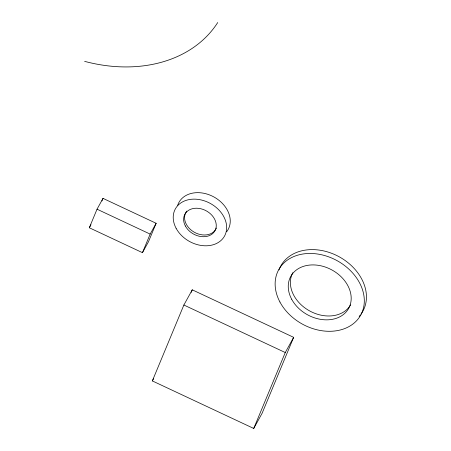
<?xml version="1.0" encoding="UTF-8"?>
<svg xmlns="http://www.w3.org/2000/svg" width="451" height="451" viewBox="0 0 451 451"><rect width="100%" height="100%" fill="white"/><g stroke="black" fill="none" stroke-linecap="round" stroke-linejoin="round"><path stroke-width="0.68" d="M89.321 227.761L97.033 209.196L103.008 198.372L156.142 223.284L148.43 241.843L142.454 252.667L89.321 227.761L90.978 224.756M101.943 200.937L103.008 198.372M142.454 252.667L150.166 234.103L156.142 223.284M152.342 380.92L183.873 305.017L192.261 289.824L293.652 337.348L262.116 413.257L253.727 428.45L152.342 380.92L153.684 378.49M191.185 292.417L192.261 289.824M253.727 428.45L285.263 352.541L293.652 337.348M97.033 209.196L150.166 234.103M183.873 305.017L285.263 352.541M177.677 205.261A28.097 21.682 28.9 0 1 213.689 196.839A28.097 21.682 28.9 0 1 226.706 231.713M216.401 228.026A17.155 13.237 28.9 0 1 194.201 232.18A17.155 13.237 28.9 0 1 186.776 211.091M360.061 315.339A46.865 36.159 28.9 0 1 359.182 316.365M279 269.918A46.865 36.159 28.9 0 1 338.898 256.63A46.865 36.159 28.9 0 1 360.89 314.268M350.568 304.927A33.075 25.521 28.9 0 1 309.347 310.767A33.075 25.521 28.9 0 1 292.812 272.697M217.715 22.55A141.214 108.962 28.9 0 1 84.625 61.359M176.087 228.24A28.097 21.682 28.9 0 0 222.32 239.165A28.097 21.682 28.9 0 0 201.422 200.002A28.097 21.682 28.9 0 0 176.087 228.24M185.372 225.996A17.155 13.237 28.9 0 0 213.605 232.665A17.155 13.237 28.9 0 0 200.847 208.751A17.155 13.237 28.9 0 0 185.372 225.996M291.639 299.176A33.075 25.521 28.9 0 0 346.069 312.036A33.075 25.521 28.9 0 0 321.462 265.932A33.075 25.521 28.9 0 0 291.639 299.176M279.93 302.007A46.865 36.159 28.9 0 0 357.051 320.227A46.865 36.159 28.9 0 0 322.189 254.905A46.865 36.159 28.9 0 0 279.93 302.007"/></g></svg>
